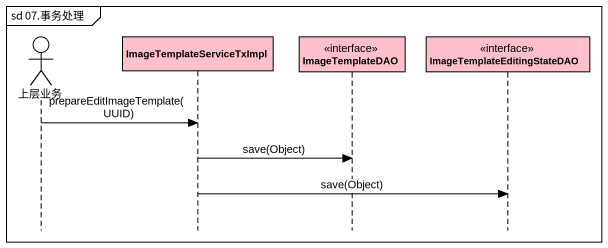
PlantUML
@startuml
mainframe sd 07.事务处理
hide footbox
actor 上层业务 #FFFFFF
participant ImageTemplateServiceTxImpl #FFC0CB
participant ImageTemplateDAO <<interface>> #FFC0CB
participant ImageTemplateEditingStateDAO <<interface>> #FFC0CB

上层业务 -> ImageTemplateServiceTxImpl : prepareEditImageTemplate(UUID)
ImageTemplateServiceTxImpl -> ImageTemplateDAO : save(Object)
ImageTemplateServiceTxImpl -> ImageTemplateEditingStateDAO : save(Object)
@enduml
